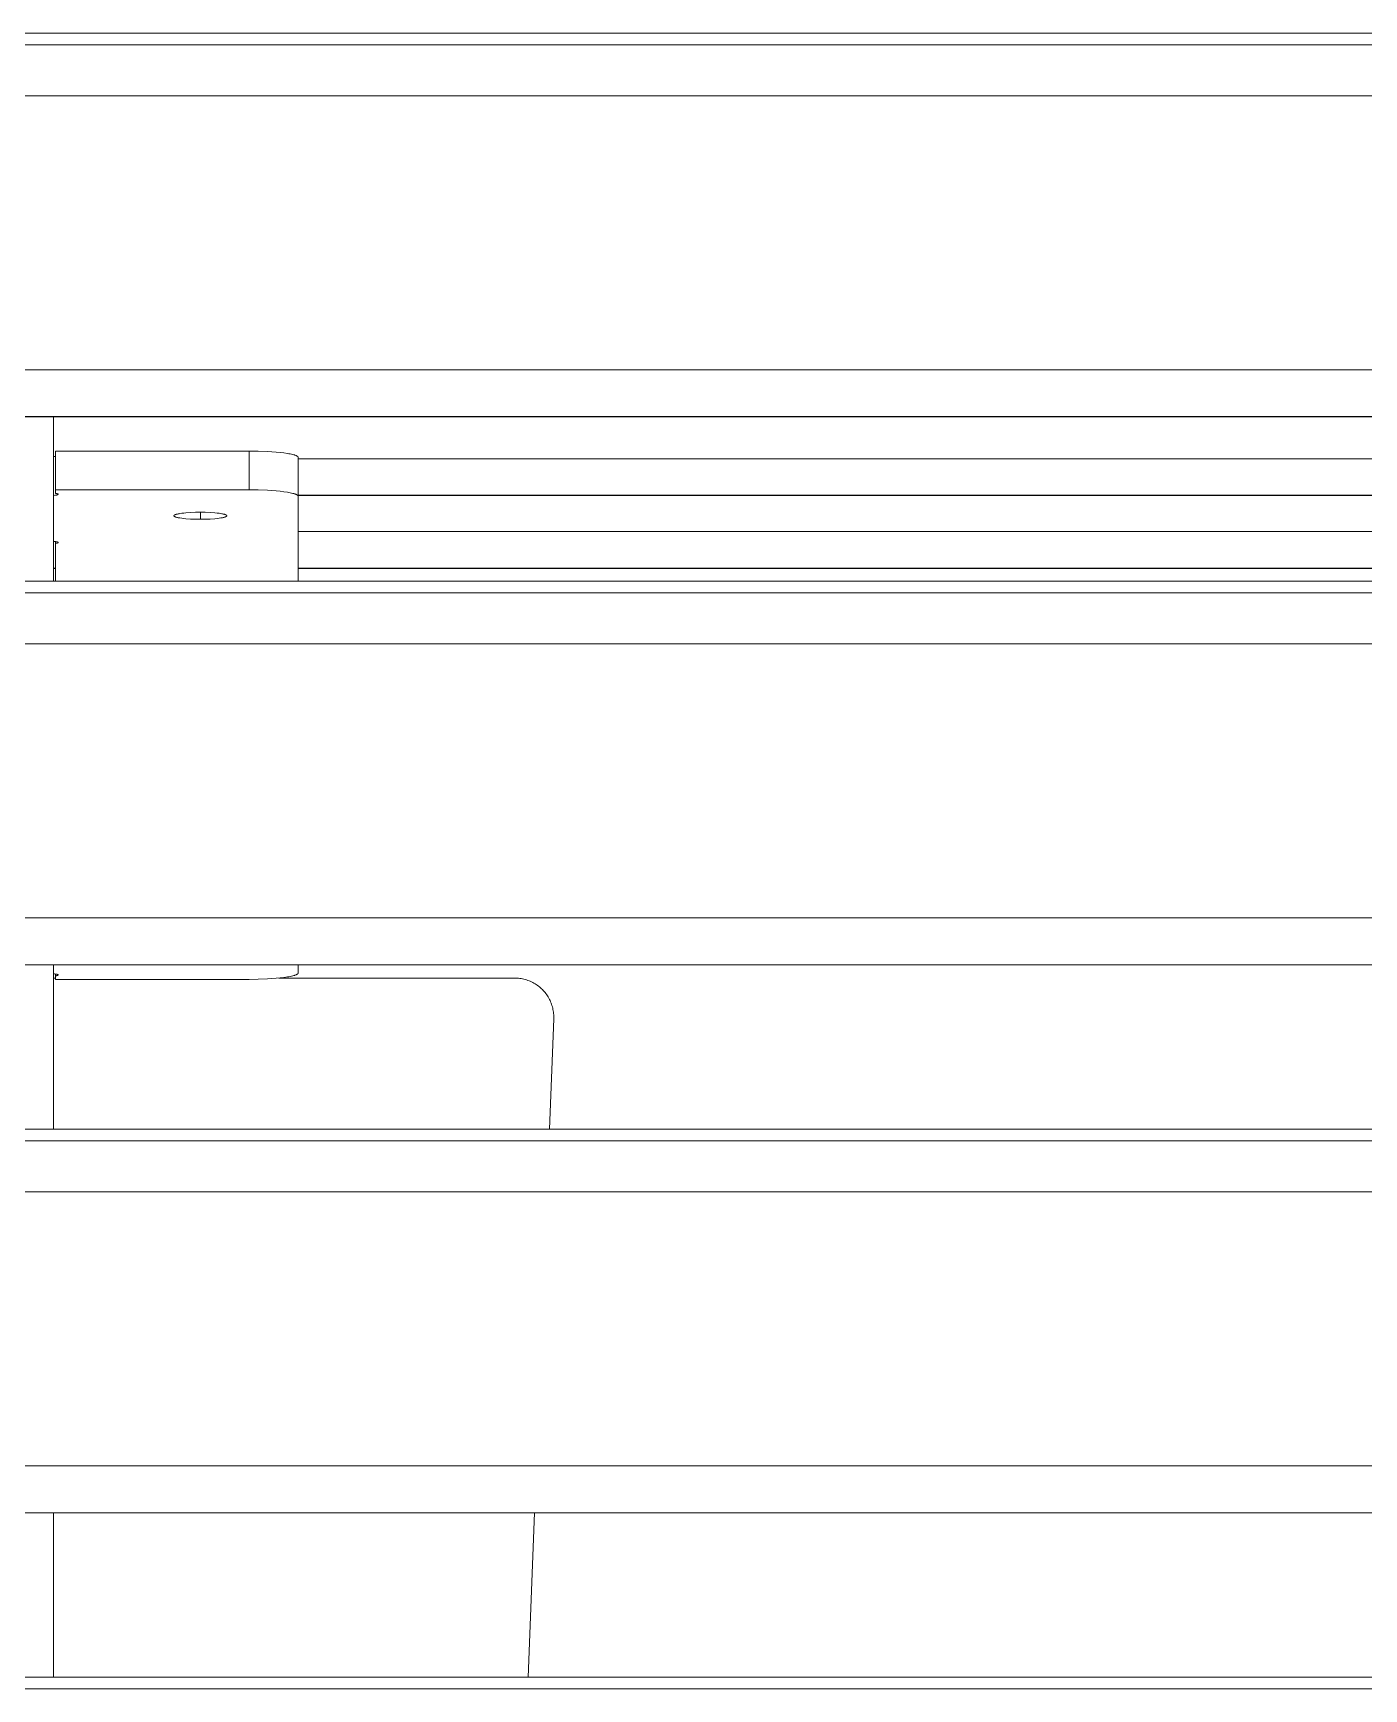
# Model space of a CAD drawing. Header units: inches. Extents: x -16 to 183, y -17 to 123.
# Drawn here: x -5.01 to 0.34, y 80.87 to 87.53 of the extents above; entities that cross this region are included whole.
import ezdxf

# ---------------------------------------------------------------- set-up
doc = ezdxf.new("R2010")
doc.units = ezdxf.units.IN
doc.layers.add('ZANO_R', color=7, linetype='Continuous', lineweight=0)

msp = doc.modelspace()

# ---------------------------------------------------------------- linework, layer by layer
at = {"layer": 'ZANO_R'}
for p, q in [((-7.48676, 87.52801), (62.98564, 87.52801)), ((62.98564, 87.52783), (-7.48676, 87.52783)), ((-7.48676, 87.48128), (62.98564, 87.48128)), ((62.98564, 87.2763), (-7.48676, 87.2763)), ((-7.48676, 86.17492), (62.98564, 86.17492)), ((62.98564, 85.98656), (-7.48676, 85.98656)), ((62.98564, 85.98638), (-7.48676, 85.98638)), ((-4.9277, 85.32508), (-4.9277, 85.98656)), ((-4.92376, 85.82642), (-4.9277, 85.82607)), ((-4.91983, 85.82688), (-4.92376, 85.82642)), ((-4.1403, 85.84835), (-4.91983, 85.84835)), ((-4.91983, 85.84835), (-4.91983, 85.69227)), ((-4.10448, 85.84791), (-4.1403, 85.84835)), ((-4.1403, 85.84835), (-4.1403, 85.69227)), ((-4.06784, 85.84651), (-4.10448, 85.84791)), ((-4.03258, 85.84408), (-4.06784, 85.84651)), ((-4.01623, 85.84249), (-4.03258, 85.84408)), ((-4.00111, 85.84068), (-4.01623, 85.84249)), ((-3.98748, 85.83867), (-4.00111, 85.84068)), ((-3.98129, 85.8376), (-3.98748, 85.83867)), ((-3.97554, 85.83649), (-3.98129, 85.8376)), ((-3.97025, 85.83536), (-3.97554, 85.83649)), ((-3.96544, 85.83419), (-3.97025, 85.83536)), ((-3.96111, 85.83301), (-3.96544, 85.83419)), ((-3.95913, 85.83241), (-3.96111, 85.83301)), ((-3.95727, 85.83181), (-3.95913, 85.83241)), ((-3.95554, 85.8312), (-3.95727, 85.83181)), ((-3.95392, 85.83059), (-3.95554, 85.8312)), ((-3.95242, 85.82998), (-3.95392, 85.83059)), ((-3.95105, 85.82937), (-3.95242, 85.82998)), ((-3.95041, 85.82907), (-3.95105, 85.82937)), ((-3.9498, 85.82876), (-3.95041, 85.82907)), ((-3.94921, 85.82846), (-3.9498, 85.82876)), ((-3.94866, 85.82815), (-3.94921, 85.82846)), ((-3.94814, 85.82785), (-3.94866, 85.82815)), ((-3.94764, 85.82754), (-3.94814, 85.82785)), ((-3.94718, 85.82724), (-3.94764, 85.82754)), ((-3.94674, 85.82693), (-3.94718, 85.82724)), ((-3.94633, 85.82663), (-3.94674, 85.82693)), ((-3.94614, 85.82648), (-3.94633, 85.82663)), ((-3.94595, 85.82633), (-3.94614, 85.82648)), ((-3.94577, 85.82618), (-3.94595, 85.82633)), ((-3.9456, 85.82602), (-3.94577, 85.82618)), ((-3.94543, 85.82587), (-3.9456, 85.82602)), ((-3.94527, 85.82572), (-3.94543, 85.82587)), ((-3.94512, 85.82557), (-3.94527, 85.82572)), ((-3.94498, 85.82542), (-3.94512, 85.82557)), ((-3.94484, 85.82527), (-3.94498, 85.82542)), ((-3.94471, 85.82512), (-3.94484, 85.82527)), ((-3.94458, 85.82497), (-3.94471, 85.82512)), ((-3.94446, 85.82482), (-3.94458, 85.82497)), ((-3.94435, 85.82467), (-3.94446, 85.82482)), ((-3.94425, 85.82452), (-3.94435, 85.82467)), ((-3.94415, 85.82437), (-3.94425, 85.82452)), ((-3.94406, 85.82422), (-3.94415, 85.82437)), ((-3.94397, 85.82408), (-3.94406, 85.82422)), ((-3.9439, 85.82393), (-3.94397, 85.82408)), ((-3.94382, 85.82378), (-3.9439, 85.82393)), ((-3.94376, 85.82363), (-3.94382, 85.82378)), ((-3.9437, 85.82348), (-3.94376, 85.82363)), ((-3.94365, 85.82334), (-3.9437, 85.82348)), ((-3.9436, 85.82319), (-3.94365, 85.82334)), ((-3.94356, 85.82304), (-3.9436, 85.82319)), ((-3.94353, 85.8229), (-3.94356, 85.82304)), ((-3.9435, 85.82275), (-3.94353, 85.8229)), ((-3.94348, 85.82261), (-3.9435, 85.82275)), ((-3.94346, 85.82246), (-3.94348, 85.82261)), ((-3.94345, 85.82231), (-3.94346, 85.82246)), ((-3.94345, 85.82217), (-3.94345, 85.82231)), ((-3.94345, 85.66667), (-3.94345, 85.82217)), ((26.56834, 85.81746), (-3.94345, 85.81746)), ((-4.92237, 85.67049), (-4.9277, 85.66999)), ((-4.91997, 85.67078), (-4.92237, 85.67049)), ((-4.91778, 85.67109), (-4.91997, 85.67078)), ((-4.1403, 85.69227), (-4.91983, 85.69227)), ((-4.91983, 85.69227), (-4.91983, 85.6782)), ((-4.91983, 85.6782), (-4.91795, 85.67794)), ((-4.91795, 85.67794), (-4.91618, 85.67764)), ((-4.9158, 85.67143), (-4.91778, 85.67109)), ((-4.91618, 85.67764), (-4.91455, 85.67733)), ((-4.91406, 85.67177), (-4.9158, 85.67143)), ((-4.91455, 85.67733), (-4.91379, 85.67717)), ((-4.91328, 85.67195), (-4.91406, 85.67177)), ((-4.91379, 85.67717), (-4.91307, 85.677)), ((-4.91256, 85.67213), (-4.91328, 85.67195)), ((-4.91307, 85.677), (-4.91239, 85.67683)), ((-4.9119, 85.67232), (-4.91256, 85.67213)), ((-4.91239, 85.67683), (-4.91177, 85.67665)), ((-4.91129, 85.6725), (-4.9119, 85.67232)), ((-4.91177, 85.67665), (-4.91119, 85.67647)), ((-4.91079, 85.67267), (-4.91129, 85.6725)), ((-4.91119, 85.67647), (-4.91065, 85.67629)), ((-4.91055, 85.67276), (-4.91079, 85.67267)), ((-4.91065, 85.67629), (-4.91041, 85.67619)), ((-4.91033, 85.67284), (-4.91055, 85.67276)), ((-4.91041, 85.67619), (-4.91017, 85.6761)), ((-4.91011, 85.67293), (-4.91033, 85.67284)), ((-4.91017, 85.6761), (-4.90995, 85.676)), ((-4.90991, 85.67302), (-4.91011, 85.67293)), ((-4.90995, 85.676), (-4.90975, 85.67591)), ((-4.90971, 85.67311), (-4.90991, 85.67302)), ((-4.90975, 85.67591), (-4.90955, 85.67581)), ((-4.90953, 85.6732), (-4.90971, 85.67311)), ((-4.90955, 85.67581), (-4.90937, 85.67572)), ((-4.90936, 85.67329), (-4.90953, 85.6732)), ((-4.90937, 85.67572), (-4.90929, 85.67567)), ((-4.90928, 85.67334), (-4.90936, 85.67329)), ((-4.90929, 85.67567), (-4.90921, 85.67562)), ((-4.9092, 85.67339), (-4.90928, 85.67334)), ((-4.90921, 85.67562), (-4.90913, 85.67557)), ((-4.90913, 85.67343), (-4.9092, 85.67339)), ((-4.90913, 85.67557), (-4.90905, 85.67552)), ((-4.90906, 85.67348), (-4.90913, 85.67343)), ((-4.90899, 85.67353), (-4.90906, 85.67348)), ((-4.90905, 85.67552), (-4.90898, 85.67548)), ((-4.90892, 85.67357), (-4.90899, 85.67353)), ((-4.90898, 85.67548), (-4.90892, 85.67543)), ((-4.90892, 85.67543), (-4.90885, 85.67538)), ((-4.90886, 85.67362), (-4.90892, 85.67357)), ((-4.9088, 85.67367), (-4.90886, 85.67362)), ((-4.90885, 85.67538), (-4.90879, 85.67533)), ((-4.90874, 85.67372), (-4.9088, 85.67367)), ((-4.90879, 85.67533), (-4.90873, 85.67528)), ((-4.90869, 85.67376), (-4.90874, 85.67372)), ((-4.90873, 85.67528), (-4.90868, 85.67523)), ((-4.90864, 85.67381), (-4.90869, 85.67376)), ((-4.90868, 85.67523), (-4.90865, 85.67521)), ((-4.90865, 85.67521), (-4.90863, 85.67518)), ((-4.90862, 85.67383), (-4.90864, 85.67381)), ((-4.90863, 85.67518), (-4.90861, 85.67516)), ((-4.9086, 85.67386), (-4.90862, 85.67383)), ((-4.90861, 85.67516), (-4.90858, 85.67513)), ((-4.90857, 85.67388), (-4.9086, 85.67386)), ((-4.90858, 85.67513), (-4.90856, 85.67511)), ((-4.90855, 85.67391), (-4.90857, 85.67388)), ((-4.90856, 85.67511), (-4.90854, 85.67508)), ((-4.90853, 85.67393), (-4.90855, 85.67391)), ((-4.90854, 85.67508), (-4.90852, 85.67506)), ((-4.90851, 85.67396), (-4.90853, 85.67393)), ((-4.90852, 85.67506), (-4.9085, 85.67503)), ((-4.90849, 85.67398), (-4.90851, 85.67396)), ((-4.9085, 85.67503), (-4.90848, 85.67501)), ((-4.90848, 85.674), (-4.90849, 85.67398)), ((-4.90848, 85.67501), (-4.90846, 85.67498)), ((-4.90846, 85.67403), (-4.90848, 85.674)), ((-4.90846, 85.67498), (-4.90845, 85.67496)), ((-4.90844, 85.67405), (-4.90846, 85.67403)), ((-4.90845, 85.67496), (-4.90843, 85.67493)), ((-4.90843, 85.67408), (-4.90844, 85.67405)), ((-4.90843, 85.67493), (-4.90842, 85.67491)), ((-4.90841, 85.6741), (-4.90843, 85.67408)), ((-4.90842, 85.67491), (-4.9084, 85.67489)), ((-4.9084, 85.67412), (-4.90841, 85.6741)), ((-4.9084, 85.67489), (-4.90839, 85.67486)), ((-4.90839, 85.67415), (-4.9084, 85.67412)), ((-4.90839, 85.67486), (-4.90838, 85.67484)), ((-4.90838, 85.67417), (-4.90839, 85.67415)), ((-4.90838, 85.67484), (-4.90837, 85.67481)), ((-4.90836, 85.6742), (-4.90838, 85.67417)), ((-4.90837, 85.67481), (-4.90836, 85.67479)), ((-4.90836, 85.67479), (-4.90835, 85.67476)), ((-4.90835, 85.67422), (-4.90836, 85.6742)), ((-4.90835, 85.67476), (-4.90834, 85.67474)), ((-4.90834, 85.67425), (-4.90835, 85.67422)), ((-4.90834, 85.67474), (-4.90833, 85.67471)), ((-4.90833, 85.6743), (-4.90834, 85.67427)), ((-4.90834, 85.67427), (-4.90834, 85.67425)), ((-4.90833, 85.67471), (-4.90832, 85.67469)), ((-4.90832, 85.67432), (-4.90833, 85.6743)), ((-4.90832, 85.67469), (-4.90832, 85.67466)), ((-4.90832, 85.67466), (-4.90831, 85.67464)), ((-4.90831, 85.67437), (-4.90832, 85.67434)), ((-4.90832, 85.67434), (-4.90832, 85.67432)), ((-4.90831, 85.67464), (-4.90831, 85.67461)), ((-4.90831, 85.67461), (-4.9083, 85.67459)), ((-4.9083, 85.67442), (-4.90831, 85.67439)), ((-4.90831, 85.67439), (-4.90831, 85.67437)), ((-4.9083, 85.67459), (-4.9083, 85.67457)), ((-4.9083, 85.67457), (-4.9083, 85.67454)), ((-4.9083, 85.67454), (-4.9083, 85.67452)), ((-4.9083, 85.67452), (-4.9083, 85.67449)), ((-4.9083, 85.67449), (-4.9083, 85.67447)), ((-4.9083, 85.67447), (-4.9083, 85.67444)), ((-4.9083, 85.67444), (-4.9083, 85.67442)), ((-4.10448, 85.69183), (-4.1403, 85.69227)), ((-4.06784, 85.69043), (-4.10448, 85.69183)), ((-4.03258, 85.688), (-4.06784, 85.69043)), ((-4.01623, 85.68641), (-4.03258, 85.688)), ((-4.00111, 85.6846), (-4.01623, 85.68641)), ((-3.98748, 85.68259), (-4.00111, 85.6846)), ((-3.98129, 85.68152), (-3.98748, 85.68259)), ((-3.97554, 85.68041), (-3.98129, 85.68152)), ((-3.97025, 85.67928), (-3.97554, 85.68041)), ((-3.96544, 85.67811), (-3.97025, 85.67928)), ((-3.96111, 85.67693), (-3.96544, 85.67811)), ((-3.95913, 85.67633), (-3.96111, 85.67693)), ((-3.95727, 85.67572), (-3.95913, 85.67633)), ((-3.95554, 85.67512), (-3.95727, 85.67572)), ((-3.95392, 85.67451), (-3.95554, 85.67512)), ((-3.95242, 85.6739), (-3.95392, 85.67451)), ((-3.95105, 85.67329), (-3.95242, 85.6739)), ((-3.95041, 85.67299), (-3.95105, 85.67329)), ((-3.9498, 85.67268), (-3.95041, 85.67299)), ((-3.94921, 85.67238), (-3.9498, 85.67268)), ((-3.94866, 85.67207), (-3.94921, 85.67238)), ((-3.94814, 85.67177), (-3.94866, 85.67207)), ((-3.94764, 85.67146), (-3.94814, 85.67177)), ((-3.94718, 85.67116), (-3.94764, 85.67146)), ((-3.94674, 85.67085), (-3.94718, 85.67116)), ((-3.94633, 85.67055), (-3.94674, 85.67085)), ((-3.94614, 85.6704), (-3.94633, 85.67055)), ((-3.94595, 85.67024), (-3.94614, 85.6704)), ((-3.94577, 85.67009), (-3.94595, 85.67024)), ((-3.9456, 85.66994), (-3.94577, 85.67009)), ((-3.94543, 85.66979), (-3.9456, 85.66994)), ((-3.94527, 85.66964), (-3.94543, 85.66979)), ((-3.94512, 85.66949), (-3.94527, 85.66964)), ((-3.94498, 85.66934), (-3.94512, 85.66949)), ((-3.94484, 85.66919), (-3.94498, 85.66934)), ((-3.94471, 85.66904), (-3.94484, 85.66919)), ((-3.94458, 85.66889), (-3.94471, 85.66904)), ((-3.94446, 85.66874), (-3.94458, 85.66889)), ((-3.94435, 85.66859), (-3.94446, 85.66874)), ((-3.94425, 85.66844), (-3.94435, 85.66859)), ((-3.94415, 85.66829), (-3.94425, 85.66844)), ((-3.94406, 85.66814), (-3.94415, 85.66829)), ((-3.94397, 85.66799), (-3.94406, 85.66814)), ((-3.9439, 85.66785), (-3.94397, 85.66799)), ((-3.94382, 85.6677), (-3.9439, 85.66785)), ((-3.94376, 85.66755), (-3.94382, 85.6677)), ((-3.9437, 85.6674), (-3.94376, 85.66755)), ((-3.94365, 85.66726), (-3.9437, 85.6674)), ((-3.9436, 85.66711), (-3.94365, 85.66726)), ((-3.94356, 85.66696), (-3.9436, 85.66711)), ((-3.94353, 85.66682), (-3.94356, 85.66696)), ((-3.9435, 85.66667), (-3.94353, 85.66682)), ((-3.94348, 85.66652), (-3.9435, 85.66667)), ((-3.94346, 85.66638), (-3.94348, 85.66652)), ((-3.94345, 85.66623), (-3.94346, 85.66638)), ((-3.94345, 85.67086), (26.56834, 85.67086)), ((26.56834, 85.66912), (-3.94345, 85.66912)), ((-3.94345, 85.66609), (-3.94345, 85.66623)), ((-3.94345, 85.32508), (-3.94345, 85.66609)), ((-4.44345, 85.58816), (-4.44344, 85.58824)), ((-4.44345, 85.58808), (-4.44345, 85.58816)), ((-4.44345, 85.588), (-4.44345, 85.58808)), ((-4.44344, 85.58792), (-4.44345, 85.588)), ((-4.44344, 85.58831), (-4.44343, 85.58839)), ((-4.44344, 85.58824), (-4.44344, 85.58831)), ((-4.44344, 85.58784), (-4.44344, 85.58792)), ((-4.44343, 85.58777), (-4.44344, 85.58784)), ((-4.44343, 85.58839), (-4.44341, 85.58847)), ((-4.44341, 85.58769), (-4.44343, 85.58777)), ((-4.44341, 85.58847), (-4.44339, 85.58855)), ((-4.44339, 85.58761), (-4.44341, 85.58769)), ((-4.44339, 85.58855), (-4.44337, 85.58863)), ((-4.44337, 85.58753), (-4.44339, 85.58761)), ((-4.44337, 85.58863), (-4.44335, 85.58871)), ((-4.44335, 85.58745), (-4.44337, 85.58753)), ((-4.44335, 85.58871), (-4.44332, 85.58879)), ((-4.44332, 85.58737), (-4.44335, 85.58745)), ((-4.44332, 85.58879), (-4.44329, 85.58887)), ((-4.44329, 85.58729), (-4.44332, 85.58737)), ((-4.44329, 85.58887), (-4.44325, 85.58895)), ((-4.44325, 85.58721), (-4.44329, 85.58729)), ((-4.44325, 85.58895), (-4.44321, 85.58903)), ((-4.44321, 85.58713), (-4.44325, 85.58721)), ((-4.44321, 85.58903), (-4.44317, 85.58911)), ((-4.44317, 85.58705), (-4.44321, 85.58713)), ((-4.44317, 85.58911), (-4.44312, 85.58919)), ((-4.44312, 85.58697), (-4.44317, 85.58705)), ((-4.44312, 85.58919), (-4.44307, 85.58927)), ((-4.44307, 85.58689), (-4.44312, 85.58697)), ((-4.44307, 85.58927), (-4.44302, 85.58935)), ((-4.44302, 85.58681), (-4.44307, 85.58689)), ((-4.44302, 85.58935), (-4.44296, 85.58943)), ((-4.44296, 85.58673), (-4.44302, 85.58681)), ((-4.44296, 85.58943), (-4.4429, 85.58951)), ((-4.4429, 85.58665), (-4.44296, 85.58673)), ((-4.4429, 85.58951), (-4.44284, 85.58959)), ((-4.44284, 85.58657), (-4.4429, 85.58665)), ((-4.44284, 85.58959), (-4.44277, 85.58967)), ((-4.44277, 85.58649), (-4.44284, 85.58657)), ((-4.44277, 85.58967), (-4.4427, 85.58975)), ((-4.4427, 85.58641), (-4.44277, 85.58649)), ((-4.4427, 85.58975), (-4.44263, 85.58983)), ((-4.44263, 85.58632), (-4.4427, 85.58641)), ((-4.44263, 85.58983), (-4.44255, 85.58992)), ((-4.44255, 85.58624), (-4.44263, 85.58632)), ((-4.44255, 85.58992), (-4.44247, 85.59)), ((-4.44247, 85.58616), (-4.44255, 85.58624)), ((-4.44247, 85.59), (-4.44238, 85.59008)), ((-4.44238, 85.58608), (-4.44247, 85.58616)), ((-4.44238, 85.59008), (-4.44229, 85.59016)), ((-4.44229, 85.586), (-4.44238, 85.58608)), ((-4.44229, 85.59016), (-4.4422, 85.59024)), ((-4.4422, 85.58592), (-4.44229, 85.586)), ((-4.4422, 85.59024), (-4.4421, 85.59032)), ((-4.4421, 85.58583), (-4.4422, 85.58592)), ((-4.4421, 85.59032), (-4.442, 85.59041)), ((-4.442, 85.58575), (-4.4421, 85.58583)), ((-4.442, 85.59041), (-4.4419, 85.59049)), ((-4.4419, 85.58567), (-4.442, 85.58575)), ((-4.4419, 85.59049), (-4.44168, 85.59065)), ((-4.44168, 85.58551), (-4.4419, 85.58567)), ((-4.44168, 85.59065), (-4.44144, 85.59082)), ((-4.44144, 85.58534), (-4.44168, 85.58551)), ((-4.44144, 85.59082), (-4.44119, 85.59098)), ((-4.44119, 85.58518), (-4.44144, 85.58534)), ((-4.44119, 85.59098), (-4.44092, 85.59114)), ((-4.44092, 85.58501), (-4.44119, 85.58518)), ((-4.44092, 85.59114), (-4.44064, 85.59131)), ((-4.44064, 85.58485), (-4.44092, 85.58501)), ((-4.44064, 85.59131), (-4.44034, 85.59147)), ((-4.44034, 85.58468), (-4.44064, 85.58485)), ((-4.44034, 85.59147), (-4.44003, 85.59164)), ((-4.44003, 85.58452), (-4.44034, 85.58468)), ((-4.44003, 85.59164), (-4.43969, 85.5918)), ((-4.43969, 85.58435), (-4.44003, 85.58452)), ((-4.43969, 85.5918), (-4.43935, 85.59197)), ((-4.43935, 85.58419), (-4.43969, 85.58435)), ((-4.43935, 85.59197), (-4.43861, 85.5923)), ((-4.43861, 85.58386), (-4.43935, 85.58419)), ((-4.43861, 85.5923), (-4.4378, 85.59263)), ((-4.4378, 85.58353), (-4.43861, 85.58386)), ((-4.4378, 85.59263), (-4.43693, 85.59296)), ((-4.43693, 85.5832), (-4.4378, 85.58353)), ((-4.43693, 85.59296), (-4.43599, 85.59328)), ((-4.43599, 85.59328), (-4.43498, 85.59361)), ((-4.43498, 85.59361), (-4.43391, 85.59393)), ((-4.43391, 85.59393), (-4.43158, 85.59457)), ((-4.43158, 85.59457), (-4.42898, 85.5952)), ((-4.42898, 85.5952), (-4.42612, 85.59581)), ((-4.42612, 85.59581), (-4.42302, 85.59641)), ((-4.42302, 85.59641), (-4.41968, 85.59699)), ((-4.41968, 85.59699), (-4.41232, 85.59807)), ((-4.41232, 85.59807), (-4.40415, 85.59905)), ((-4.40415, 85.59905), (-4.39532, 85.59991)), ((-4.39532, 85.59991), (-4.37628, 85.60122)), ((-4.37628, 85.60122), (-4.35649, 85.60198)), ((-4.35649, 85.60198), (-4.33715, 85.60222)), ((-4.33715, 85.60222), (-4.31781, 85.60198)), ((-4.33715, 85.57394), (-4.33715, 85.60222)), ((-4.31781, 85.60198), (-4.29802, 85.60122)), ((-4.29802, 85.60122), (-4.27898, 85.59991)), ((-4.27898, 85.59991), (-4.27015, 85.59905)), ((-4.27015, 85.59905), (-4.26199, 85.59807)), ((-4.26199, 85.59807), (-4.25463, 85.59699)), ((-4.25463, 85.59699), (-4.25128, 85.59641)), ((-4.25128, 85.59641), (-4.24818, 85.59581)), ((-4.24818, 85.59581), (-4.24533, 85.5952)), ((-4.24533, 85.5952), (-4.24273, 85.59457)), ((-4.24273, 85.59457), (-4.24039, 85.59393)), ((-4.24039, 85.59393), (-4.23932, 85.59361)), ((-4.23932, 85.59361), (-4.23832, 85.59328)), ((-4.23832, 85.59328), (-4.23738, 85.59296)), ((-4.23738, 85.59296), (-4.23651, 85.59263)), ((-4.23651, 85.58353), (-4.23738, 85.5832)), ((-4.23651, 85.59263), (-4.2357, 85.5923)), ((-4.2357, 85.58386), (-4.23651, 85.58353)), ((-4.2357, 85.5923), (-4.23496, 85.59197)), ((-4.23496, 85.58419), (-4.2357, 85.58386)), ((-4.23496, 85.59197), (-4.23461, 85.5918)), ((-4.23461, 85.58435), (-4.23496, 85.58419)), ((-4.23461, 85.5918), (-4.23428, 85.59164)), ((-4.23428, 85.58452), (-4.23461, 85.58435)), ((-4.23428, 85.59164), (-4.23396, 85.59147)), ((-4.23396, 85.58468), (-4.23428, 85.58452)), ((-4.23396, 85.59147), (-4.23367, 85.59131)), ((-4.23367, 85.58485), (-4.23396, 85.58468)), ((-4.23367, 85.59131), (-4.23338, 85.59114)), ((-4.23338, 85.58501), (-4.23367, 85.58485)), ((-4.23338, 85.59114), (-4.23312, 85.59098)), ((-4.23312, 85.58518), (-4.23338, 85.58501)), ((-4.23312, 85.59098), (-4.23286, 85.59082)), ((-4.23286, 85.58534), (-4.23312, 85.58518)), ((-4.23286, 85.59082), (-4.23263, 85.59065)), ((-4.23263, 85.58551), (-4.23286, 85.58534)), ((-4.23263, 85.59065), (-4.23241, 85.59049)), ((-4.23241, 85.58567), (-4.23263, 85.58551)), ((-4.23241, 85.59049), (-4.2323, 85.59041)), ((-4.2323, 85.58575), (-4.23241, 85.58567)), ((-4.2323, 85.59041), (-4.2322, 85.59032)), ((-4.2322, 85.58583), (-4.2323, 85.58575)), ((-4.2322, 85.59032), (-4.2321, 85.59024)), ((-4.2321, 85.58592), (-4.2322, 85.58583)), ((-4.2321, 85.59024), (-4.23201, 85.59016)), ((-4.23201, 85.586), (-4.2321, 85.58592)), ((-4.23201, 85.59016), (-4.23192, 85.59008)), ((-4.23192, 85.58608), (-4.23201, 85.586)), ((-4.23192, 85.59008), (-4.23184, 85.59)), ((-4.23184, 85.58616), (-4.23192, 85.58608)), ((-4.23184, 85.59), (-4.23175, 85.58992)), ((-4.23175, 85.58624), (-4.23184, 85.58616)), ((-4.23175, 85.58992), (-4.23168, 85.58983)), ((-4.23168, 85.58632), (-4.23175, 85.58624)), ((-4.23168, 85.58983), (-4.2316, 85.58975)), ((-4.2316, 85.58641), (-4.23168, 85.58632)), ((-4.2316, 85.58975), (-4.23153, 85.58967)), ((-4.23153, 85.58649), (-4.2316, 85.58641)), ((-4.23153, 85.58967), (-4.23146, 85.58959)), ((-4.23146, 85.58657), (-4.23153, 85.58649)), ((-4.23146, 85.58959), (-4.2314, 85.58951)), ((-4.2314, 85.58665), (-4.23146, 85.58657)), ((-4.2314, 85.58951), (-4.23134, 85.58943)), ((-4.23134, 85.58673), (-4.2314, 85.58665)), ((-4.23134, 85.58943), (-4.23128, 85.58935)), ((-4.23128, 85.58681), (-4.23134, 85.58673)), ((-4.23128, 85.58935), (-4.23123, 85.58927)), ((-4.23123, 85.58689), (-4.23128, 85.58681)), ((-4.23123, 85.58927), (-4.23118, 85.58919)), ((-4.23118, 85.58697), (-4.23123, 85.58689)), ((-4.23118, 85.58919), (-4.23114, 85.58911)), ((-4.23114, 85.58705), (-4.23118, 85.58697)), ((-4.23114, 85.58911), (-4.23109, 85.58903)), ((-4.23109, 85.58713), (-4.23114, 85.58705)), ((-4.23109, 85.58903), (-4.23105, 85.58895)), ((-4.23105, 85.58721), (-4.23109, 85.58713)), ((-4.23105, 85.58895), (-4.23102, 85.58887)), ((-4.23102, 85.58729), (-4.23105, 85.58721)), ((-4.23102, 85.58887), (-4.23099, 85.58879)), ((-4.23099, 85.58737), (-4.23102, 85.58729)), ((-4.23099, 85.58879), (-4.23096, 85.58871)), ((-4.23096, 85.58745), (-4.23099, 85.58737)), ((-4.23096, 85.58871), (-4.23093, 85.58863)), ((-4.23093, 85.58753), (-4.23096, 85.58745)), ((-4.23093, 85.58863), (-4.23091, 85.58855)), ((-4.23091, 85.58761), (-4.23093, 85.58753)), ((-4.23091, 85.58855), (-4.23089, 85.58847)), ((-4.23089, 85.58769), (-4.23091, 85.58761)), ((-4.23089, 85.58847), (-4.23088, 85.58839)), ((-4.23088, 85.58777), (-4.23089, 85.58769)), ((-4.23088, 85.58839), (-4.23087, 85.58831)), ((-4.23087, 85.58784), (-4.23088, 85.58777)), ((-4.23087, 85.58831), (-4.23086, 85.58824)), ((-4.23086, 85.58792), (-4.23087, 85.58784)), ((-4.23086, 85.58824), (-4.23085, 85.58816)), ((-4.23085, 85.588), (-4.23086, 85.58792)), ((-4.23085, 85.58816), (-4.23085, 85.58808)), ((-4.23085, 85.58808), (-4.23085, 85.588)), ((-4.43599, 85.58288), (-4.43693, 85.5832)), ((-4.43498, 85.58255), (-4.43599, 85.58288)), ((-4.43391, 85.58223), (-4.43498, 85.58255)), ((-4.43158, 85.58159), (-4.43391, 85.58223)), ((-4.42898, 85.58096), (-4.43158, 85.58159)), ((-4.42612, 85.58034), (-4.42898, 85.58096)), ((-4.42302, 85.57975), (-4.42612, 85.58034)), ((-4.41968, 85.57917), (-4.42302, 85.57975)), ((-4.41232, 85.57808), (-4.41968, 85.57917)), ((-4.40415, 85.5771), (-4.41232, 85.57808)), ((-4.39532, 85.57625), (-4.40415, 85.5771)), ((-4.37628, 85.57494), (-4.39532, 85.57625)), ((-4.35649, 85.57418), (-4.37628, 85.57494)), ((-4.33715, 85.57394), (-4.35649, 85.57418)), ((-4.31781, 85.57418), (-4.33715, 85.57394)), ((-4.29802, 85.57494), (-4.31781, 85.57418)), ((-4.27898, 85.57625), (-4.29802, 85.57494)), ((-4.27015, 85.5771), (-4.27898, 85.57625)), ((-4.26199, 85.57808), (-4.27015, 85.5771)), ((-4.25463, 85.57917), (-4.26199, 85.57808)), ((-4.25128, 85.57975), (-4.25463, 85.57917)), ((-4.24818, 85.58034), (-4.25128, 85.57975)), ((-4.24533, 85.58096), (-4.24818, 85.58034)), ((-4.24273, 85.58159), (-4.24533, 85.58096)), ((-4.24039, 85.58223), (-4.24273, 85.58159)), ((-4.23932, 85.58255), (-4.24039, 85.58223)), ((-4.23832, 85.58288), (-4.23932, 85.58255)), ((-4.23738, 85.5832), (-4.23832, 85.58288)), ((26.56834, 85.52427), (-3.94345, 85.52427)), ((-4.9277, 85.48523), (-4.92376, 85.48487)), ((-4.92376, 85.48487), (-4.91983, 85.48442)), ((-4.91983, 85.48442), (-4.91983, 85.47701)), ((-4.91983, 85.48442), (-4.91758, 85.48409)), ((-4.91744, 85.47736), (-4.91983, 85.47701)), ((-4.91983, 85.47701), (-4.91983, 85.32508)), ((-4.91758, 85.48409), (-4.91549, 85.48373)), ((-4.91536, 85.47772), (-4.91744, 85.47736)), ((-4.91549, 85.48373), (-4.91452, 85.48354)), ((-4.91439, 85.47792), (-4.91536, 85.47772)), ((-4.91452, 85.48354), (-4.9136, 85.48334)), ((-4.91348, 85.47812), (-4.91439, 85.47792)), ((-4.9136, 85.48334), (-4.91273, 85.48313)), ((-4.91262, 85.47833), (-4.91348, 85.47812)), ((-4.91273, 85.48313), (-4.91193, 85.48291)), ((-4.91183, 85.47855), (-4.91262, 85.47833)), ((-4.91193, 85.48291), (-4.91156, 85.4828)), ((-4.91146, 85.47866), (-4.91183, 85.47855)), ((-4.91156, 85.4828), (-4.9112, 85.48269)), ((-4.91111, 85.47877), (-4.91146, 85.47866)), ((-4.9112, 85.48269), (-4.91087, 85.48257)), ((-4.91078, 85.47888), (-4.91111, 85.47877)), ((-4.91087, 85.48257), (-4.91055, 85.48246)), ((-4.91047, 85.479), (-4.91078, 85.47888)), ((-4.91055, 85.48246), (-4.91025, 85.48234)), ((-4.91017, 85.47912), (-4.91047, 85.479)), ((-4.91025, 85.48234), (-4.90997, 85.48222)), ((-4.9099, 85.47924), (-4.91017, 85.47912)), ((-4.90997, 85.48222), (-4.90971, 85.4821)), ((-4.90977, 85.4793), (-4.9099, 85.47924)), ((-4.90964, 85.47936), (-4.90977, 85.4793)), ((-4.90971, 85.4821), (-4.90959, 85.48204)), ((-4.90952, 85.47942), (-4.90964, 85.47936)), ((-4.90959, 85.48204), (-4.90947, 85.48198)), ((-4.90941, 85.47948), (-4.90952, 85.47942)), ((-4.90947, 85.48198), (-4.90936, 85.48192)), ((-4.9093, 85.47954), (-4.90941, 85.47948)), ((-4.90936, 85.48192), (-4.90925, 85.48186)), ((-4.9092, 85.4796), (-4.9093, 85.47954)), ((-4.90925, 85.48186), (-4.90915, 85.4818)), ((-4.9091, 85.47966), (-4.9092, 85.4796)), ((-4.90915, 85.4818), (-4.90906, 85.48174)), ((-4.90901, 85.47972), (-4.9091, 85.47966)), ((-4.90906, 85.48174), (-4.90897, 85.48168)), ((-4.90892, 85.47979), (-4.90901, 85.47972)), ((-4.90897, 85.48168), (-4.90888, 85.48161)), ((-4.90884, 85.47985), (-4.90892, 85.47979)), ((-4.90888, 85.48161), (-4.90884, 85.48158)), ((-4.90884, 85.48158), (-4.9088, 85.48155)), ((-4.9088, 85.47988), (-4.90884, 85.47985)), ((-4.9088, 85.48155), (-4.90877, 85.48152)), ((-4.90876, 85.47991), (-4.9088, 85.47988)), ((-4.90877, 85.48152), (-4.90873, 85.48149)), ((-4.90873, 85.47994), (-4.90876, 85.47991)), ((-4.90873, 85.48149), (-4.9087, 85.48146)), ((-4.90869, 85.47997), (-4.90873, 85.47994)), ((-4.9087, 85.48146), (-4.90866, 85.48143)), ((-4.90866, 85.48), (-4.90869, 85.47997)), ((-4.90866, 85.48143), (-4.90863, 85.4814)), ((-4.90863, 85.48004), (-4.90866, 85.48)), ((-4.90863, 85.4814), (-4.9086, 85.48136)), ((-4.9086, 85.48007), (-4.90863, 85.48004)), ((-4.9086, 85.48136), (-4.90857, 85.48133)), ((-4.90857, 85.4801), (-4.9086, 85.48007)), ((-4.90857, 85.48133), (-4.90855, 85.4813)), ((-4.90854, 85.48013), (-4.90857, 85.4801)), ((-4.90855, 85.4813), (-4.90852, 85.48127)), ((-4.90852, 85.48016), (-4.90854, 85.48013)), ((-4.90852, 85.48127), (-4.9085, 85.48124)), ((-4.90849, 85.48019), (-4.90852, 85.48016)), ((-4.9085, 85.48124), (-4.90847, 85.48121)), ((-4.90847, 85.48022), (-4.90849, 85.48019)), ((-4.90847, 85.48121), (-4.90845, 85.48118)), ((-4.90845, 85.48026), (-4.90847, 85.48022)), ((-4.90845, 85.48118), (-4.90843, 85.48114)), ((-4.90843, 85.48029), (-4.90845, 85.48026)), ((-4.90843, 85.48114), (-4.90841, 85.48111)), ((-4.90841, 85.48032), (-4.90843, 85.48029)), ((-4.90841, 85.48111), (-4.90839, 85.48108)), ((-4.90839, 85.48035), (-4.90841, 85.48032)), ((-4.90839, 85.48108), (-4.90838, 85.48105)), ((-4.90838, 85.48038), (-4.90839, 85.48035)), ((-4.90838, 85.48105), (-4.90836, 85.48102)), ((-4.90836, 85.48041), (-4.90838, 85.48038)), ((-4.90836, 85.48102), (-4.90835, 85.48099)), ((-4.90835, 85.48045), (-4.90836, 85.48041)), ((-4.90835, 85.48099), (-4.90834, 85.48095)), ((-4.90834, 85.48048), (-4.90835, 85.48045)), ((-4.90834, 85.48095), (-4.90833, 85.48092)), ((-4.90833, 85.48051), (-4.90834, 85.48048)), ((-4.90833, 85.48092), (-4.90832, 85.48089)), ((-4.90832, 85.48054), (-4.90833, 85.48051)), ((-4.90832, 85.48089), (-4.90831, 85.48086)), ((-4.90831, 85.48057), (-4.90832, 85.48054)), ((-4.90831, 85.48086), (-4.90831, 85.48083)), ((-4.90831, 85.48083), (-4.9083, 85.48079)), ((-4.9083, 85.48064), (-4.90831, 85.4806)), ((-4.90831, 85.4806), (-4.90831, 85.48057)), ((-4.9083, 85.48079), (-4.9083, 85.48076)), ((-4.9083, 85.48076), (-4.9083, 85.48073)), ((-4.9083, 85.48073), (-4.9083, 85.4807)), ((-4.9083, 85.4807), (-4.9083, 85.48067)), ((-4.9083, 85.48067), (-4.9083, 85.48064)), ((-7.48676, 85.32525), (62.98564, 85.32525)), ((62.98564, 85.32508), (-7.48676, 85.32508)), ((-4.9277, 85.37768), (-4.91983, 85.37768)), ((-4.91983, 85.37593), (-4.9277, 85.37593)), ((-3.94345, 85.37768), (26.56834, 85.37768)), ((26.56834, 85.37593), (-3.94345, 85.37593)), ((-7.48676, 85.27853), (62.98564, 85.27853)), ((62.98564, 85.07354), (-7.48676, 85.07354)), ((-7.48676, 83.97216), (62.98564, 83.97216)), ((62.98564, 83.7838), (-7.48676, 83.7838)), ((62.98564, 83.78362), (-7.48676, 83.78362)), ((-4.9277, 83.12232), (-4.9277, 83.7838)), ((-4.9277, 83.74704), (-4.92376, 83.74669)), ((-4.91983, 83.72999), (-4.9277, 83.72999)), ((-4.92376, 83.74669), (-4.91983, 83.74623)), ((-4.91983, 83.74623), (-4.91744, 83.74588)), ((-4.91983, 83.74623), (-4.91983, 83.73883)), ((-4.91744, 83.73917), (-4.91983, 83.73883)), ((-4.91983, 83.73883), (-4.91983, 83.72476)), ((-4.91983, 83.72476), (-4.1403, 83.72476)), ((-4.91744, 83.74588), (-4.91523, 83.74549)), ((-4.91523, 83.73956), (-4.91744, 83.73917)), ((-4.91523, 83.74549), (-4.9142, 83.74529)), ((-4.9142, 83.73977), (-4.91523, 83.73956)), ((-4.9142, 83.74529), (-4.91324, 83.74507)), ((-4.91324, 83.73999), (-4.9142, 83.73977)), ((-4.91324, 83.74507), (-4.91235, 83.74484)), ((-4.91235, 83.74021), (-4.91324, 83.73999)), ((-4.91235, 83.74484), (-4.91154, 83.74461)), ((-4.91154, 83.74045), (-4.91235, 83.74021)), ((-4.91154, 83.74461), (-4.91116, 83.74449)), ((-4.91116, 83.74057), (-4.91154, 83.74045)), ((-4.91116, 83.74449), (-4.9108, 83.74437)), ((-4.9108, 83.74069), (-4.91116, 83.74057)), ((-4.9108, 83.74437), (-4.91047, 83.74424)), ((-4.91047, 83.74081), (-4.9108, 83.74069)), ((-4.91047, 83.74424), (-4.91015, 83.74412)), ((-4.91015, 83.74094), (-4.91047, 83.74081)), ((-4.91015, 83.74412), (-4.90986, 83.74399)), ((-4.90986, 83.74107), (-4.91015, 83.74094)), ((-4.90986, 83.74399), (-4.90973, 83.74393)), ((-4.90973, 83.74113), (-4.90986, 83.74107)), ((-4.90973, 83.74393), (-4.9096, 83.74386)), ((-4.9096, 83.74119), (-4.90973, 83.74113)), ((-4.9096, 83.74386), (-4.90947, 83.7438)), ((-4.90947, 83.74126), (-4.9096, 83.74119)), ((-4.90947, 83.7438), (-4.90935, 83.74373)), ((-4.90935, 83.74132), (-4.90947, 83.74126)), ((-4.90935, 83.74373), (-4.90924, 83.74367)), ((-4.90924, 83.74139), (-4.90935, 83.74132)), ((-4.90924, 83.74367), (-4.90913, 83.7436)), ((-4.90913, 83.74146), (-4.90924, 83.74139)), ((-4.90913, 83.7436), (-4.90903, 83.74353)), ((-4.90903, 83.74152), (-4.90913, 83.74146)), ((-4.90903, 83.74353), (-4.90894, 83.74347)), ((-4.90894, 83.74159), (-4.90903, 83.74152)), ((-4.90894, 83.74347), (-4.90889, 83.74344)), ((-4.90889, 83.74162), (-4.90894, 83.74159)), ((-4.90889, 83.74344), (-4.90885, 83.7434)), ((-4.90885, 83.74165), (-4.90889, 83.74162)), ((-4.90885, 83.7434), (-4.90881, 83.74337)), ((-4.90881, 83.74169), (-4.90885, 83.74165)), ((-4.90881, 83.74337), (-4.90877, 83.74334)), ((-4.90877, 83.74172), (-4.90881, 83.74169)), ((-4.90877, 83.74334), (-4.90873, 83.7433)), ((-4.90873, 83.74175), (-4.90877, 83.74172)), ((-4.90873, 83.7433), (-4.90869, 83.74327)), ((-4.90869, 83.74179), (-4.90873, 83.74175)), ((-4.90869, 83.74327), (-4.90866, 83.74324)), ((-4.90866, 83.74182), (-4.90869, 83.74179)), ((-4.90866, 83.74324), (-4.90863, 83.7432)), ((-4.90863, 83.74185), (-4.90866, 83.74182)), ((-4.90863, 83.7432), (-4.90859, 83.74317)), ((-4.90859, 83.74189), (-4.90863, 83.74185)), ((-4.90859, 83.74317), (-4.90856, 83.74314)), ((-4.90856, 83.74192), (-4.90859, 83.74189)), ((-4.90856, 83.74314), (-4.90854, 83.7431)), ((-4.90854, 83.74195), (-4.90856, 83.74192)), ((-4.90854, 83.7431), (-4.90851, 83.74307)), ((-4.90851, 83.74199), (-4.90854, 83.74195)), ((-4.90851, 83.74307), (-4.90848, 83.74303)), ((-4.90848, 83.74202), (-4.90851, 83.74199)), ((-4.90848, 83.74303), (-4.90846, 83.743)), ((-4.90846, 83.74205), (-4.90848, 83.74202)), ((-4.90846, 83.743), (-4.90844, 83.74297)), ((-4.90844, 83.74209), (-4.90846, 83.74205)), ((-4.90844, 83.74297), (-4.90842, 83.74293)), ((-4.90842, 83.74212), (-4.90844, 83.74209)), ((-4.90842, 83.74293), (-4.9084, 83.7429)), ((-4.9084, 83.74216), (-4.90842, 83.74212)), ((-4.9084, 83.7429), (-4.90838, 83.74287)), ((-4.90838, 83.74219), (-4.9084, 83.74216)), ((-4.90838, 83.74287), (-4.90836, 83.74283)), ((-4.90836, 83.74222), (-4.90838, 83.74219)), ((-4.90836, 83.74283), (-4.90835, 83.7428)), ((-4.90835, 83.74226), (-4.90836, 83.74222)), ((-4.90835, 83.7428), (-4.90834, 83.74276)), ((-4.90834, 83.74229), (-4.90835, 83.74226)), ((-4.90834, 83.74276), (-4.90833, 83.74273)), ((-4.90833, 83.74232), (-4.90834, 83.74229)), ((-4.90833, 83.74273), (-4.90832, 83.7427)), ((-4.90832, 83.74236), (-4.90833, 83.74232)), ((-4.90832, 83.7427), (-4.90831, 83.74266)), ((-4.90831, 83.74239), (-4.90832, 83.74236)), ((-4.90831, 83.74266), (-4.90831, 83.74263)), ((-4.90831, 83.74263), (-4.9083, 83.7426)), ((-4.9083, 83.74246), (-4.90831, 83.74243)), ((-4.90831, 83.74243), (-4.90831, 83.74239)), ((-4.9083, 83.7426), (-4.9083, 83.74256)), ((-4.9083, 83.74256), (-4.9083, 83.74253)), ((-4.9083, 83.74253), (-4.9083, 83.74249)), ((-4.9083, 83.74249), (-4.9083, 83.74246)), ((-4.1403, 83.72476), (-4.10448, 83.7252)), ((-4.10448, 83.7252), (-4.06784, 83.7266)), ((-4.06784, 83.7266), (-4.03258, 83.72903)), ((-4.03258, 83.72903), (-4.01623, 83.73062)), ((-3.07373, 83.72999), (-4.02227, 83.72999)), ((-4.01623, 83.73062), (-4.00111, 83.73243)), ((-4.00111, 83.73243), (-3.98748, 83.73444)), ((-3.98748, 83.73444), (-3.98129, 83.73551)), ((-3.98129, 83.73551), (-3.97554, 83.73662)), ((-3.97554, 83.73662), (-3.97025, 83.73775)), ((-3.97025, 83.73775), (-3.96544, 83.73892)), ((-3.96544, 83.73892), (-3.96111, 83.7401)), ((-3.96111, 83.7401), (-3.95913, 83.7407)), ((-3.95913, 83.7407), (-3.95727, 83.74131)), ((-3.95727, 83.74131), (-3.95554, 83.74191)), ((-3.95554, 83.74191), (-3.95392, 83.74252)), ((-3.95392, 83.74252), (-3.95242, 83.74313)), ((-3.95242, 83.74313), (-3.95105, 83.74374)), ((-3.95105, 83.74374), (-3.95041, 83.74404)), ((-3.95041, 83.74404), (-3.9498, 83.74435)), ((-3.9498, 83.74435), (-3.94921, 83.74465)), ((-3.94921, 83.74465), (-3.94866, 83.74496)), ((-3.94866, 83.74496), (-3.94814, 83.74527)), ((-3.94814, 83.74527), (-3.94764, 83.74557)), ((-3.94764, 83.74557), (-3.94718, 83.74587)), ((-3.94718, 83.74587), (-3.94674, 83.74618)), ((-3.94674, 83.74618), (-3.94633, 83.74648)), ((-3.94633, 83.74648), (-3.94614, 83.74663)), ((-3.94614, 83.74663), (-3.94595, 83.74679)), ((-3.94595, 83.74679), (-3.94577, 83.74694)), ((-3.94577, 83.74694), (-3.9456, 83.74709)), ((-3.9456, 83.74709), (-3.94543, 83.74724)), ((-3.94543, 83.74724), (-3.94527, 83.74739)), ((-3.94527, 83.74739), (-3.94512, 83.74754)), ((-3.94512, 83.74754), (-3.94498, 83.74769)), ((-3.94498, 83.74769), (-3.94484, 83.74784)), ((-3.94484, 83.74784), (-3.94471, 83.74799)), ((-3.94471, 83.74799), (-3.94458, 83.74814)), ((-3.94458, 83.74814), (-3.94446, 83.74829)), ((-3.94446, 83.74829), (-3.94435, 83.74844)), ((-3.94435, 83.74844), (-3.94425, 83.74859)), ((-3.94425, 83.74859), (-3.94415, 83.74874)), ((-3.94415, 83.74874), (-3.94406, 83.74889)), ((-3.94406, 83.74889), (-3.94397, 83.74904)), ((-3.94397, 83.74904), (-3.9439, 83.74918)), ((-3.9439, 83.74918), (-3.94382, 83.74933)), ((-3.94382, 83.74933), (-3.94376, 83.74948)), ((-3.94376, 83.74948), (-3.9437, 83.74963)), ((-3.9437, 83.74963), (-3.94365, 83.74977)), ((-3.94365, 83.74977), (-3.9436, 83.74992)), ((-3.9436, 83.74992), (-3.94356, 83.75007)), ((-3.94356, 83.75007), (-3.94353, 83.75021)), ((-3.94353, 83.75021), (-3.9435, 83.75036)), ((-3.9435, 83.75036), (-3.94348, 83.75051)), ((-3.94348, 83.75051), (-3.94346, 83.75065)), ((-3.94346, 83.75065), (-3.94345, 83.7508)), ((-3.94345, 83.75094), (-3.94345, 83.7838)), ((-3.94345, 83.7508), (-3.94345, 83.75094)), ((-3.07373, 83.72999), (-3.06833, 83.7299)), ((-3.06833, 83.7299), (-3.06295, 83.72962)), ((-3.06295, 83.72962), (-3.05757, 83.72916)), ((-3.05757, 83.72916), (-3.05222, 83.72852)), ((-3.05222, 83.72852), (-3.04689, 83.72769)), ((-3.04689, 83.72769), (-3.04159, 83.72668)), ((-3.04159, 83.72668), (-3.03633, 83.72549)), ((-3.03633, 83.72549), (-3.03111, 83.72412)), ((-3.03111, 83.72412), (-3.02595, 83.72257)), ((-3.02595, 83.72257), (-3.02084, 83.72085)), ((-3.02084, 83.72085), (-3.01579, 83.71895)), ((-3.01579, 83.71895), (-3.01081, 83.71688)), ((-3.01081, 83.71688), (-3.0059, 83.71464)), ((-3.0059, 83.71464), (-3.00107, 83.71223)), ((-3.00107, 83.71223), (-2.99633, 83.70966)), ((-2.99633, 83.70966), (-2.99168, 83.70693)), ((-2.99168, 83.70693), (-2.98713, 83.70404)), ((-2.98713, 83.70404), (-2.98267, 83.701)), ((-2.98267, 83.701), (-2.97833, 83.69781)), ((-2.97833, 83.69781), (-2.97409, 83.69447)), ((-2.97409, 83.69447), (-2.96997, 83.69098)), ((-2.96997, 83.69098), (-2.96598, 83.68736)), ((-2.96598, 83.68736), (-2.96211, 83.6836)), ((-2.96211, 83.6836), (-2.95837, 83.67972)), ((-2.95837, 83.67972), (-2.95477, 83.6757)), ((-2.95477, 83.6757), (-2.9513, 83.67157)), ((-2.9513, 83.67157), (-2.94798, 83.66732)), ((-2.94798, 83.66732), (-2.94481, 83.66296)), ((-2.94481, 83.66296), (-2.94179, 83.65849)), ((-2.94179, 83.65849), (-2.93892, 83.65392)), ((-2.93892, 83.65392), (-2.93621, 83.64926)), ((-2.93621, 83.64926), (-2.93367, 83.6445)), ((-2.93367, 83.6445), (-2.93128, 83.63967)), ((-2.93128, 83.63967), (-2.92907, 83.63475)), ((-2.92907, 83.63475), (-2.92702, 83.62976)), ((-2.92702, 83.62976), (-2.92515, 83.6247)), ((-2.92515, 83.6247), (-2.92345, 83.61958)), ((-2.92345, 83.61958), (-2.92192, 83.61441)), ((-2.92192, 83.61441), (-2.92058, 83.60919)), ((-2.92058, 83.60919), (-2.91941, 83.60392)), ((-2.91941, 83.60392), (-2.91842, 83.59862)), ((-2.91842, 83.59862), (-2.91762, 83.59328)), ((-2.91762, 83.59328), (-2.917, 83.58793)), ((-2.917, 83.58793), (-2.91657, 83.58255)), ((-2.93368, 83.12232), (-2.91637, 83.56638)), ((-2.91657, 83.58255), (-2.91631, 83.57716)), ((-2.91625, 83.57177), (-2.91637, 83.56638)), ((-2.91631, 83.57716), (-2.91625, 83.57177)), ((-7.48676, 83.1225), (62.98564, 83.1225)), ((62.98564, 83.12232), (-7.48676, 83.12232)), ((-7.48676, 83.07577), (62.98564, 83.07577)), ((62.98564, 82.87078), (-7.48676, 82.87078)), ((-7.48676, 81.76941), (62.98564, 81.76941)), ((62.98564, 81.58104), (-7.48676, 81.58104)), ((62.98564, 81.58087), (-7.48676, 81.58087)), ((-4.9277, 80.91956), (-4.9277, 81.58104)), ((-3.01954, 80.91956), (-2.99376, 81.58104)), ((-7.48676, 80.91974), (62.98564, 80.91974)), ((62.98564, 80.91956), (-7.48676, 80.91956)), ((-7.48676, 80.87301), (62.98564, 80.87301))]:
    msp.add_line(p, q, dxfattribs=at)

doc.saveas('drawing.dxf')
